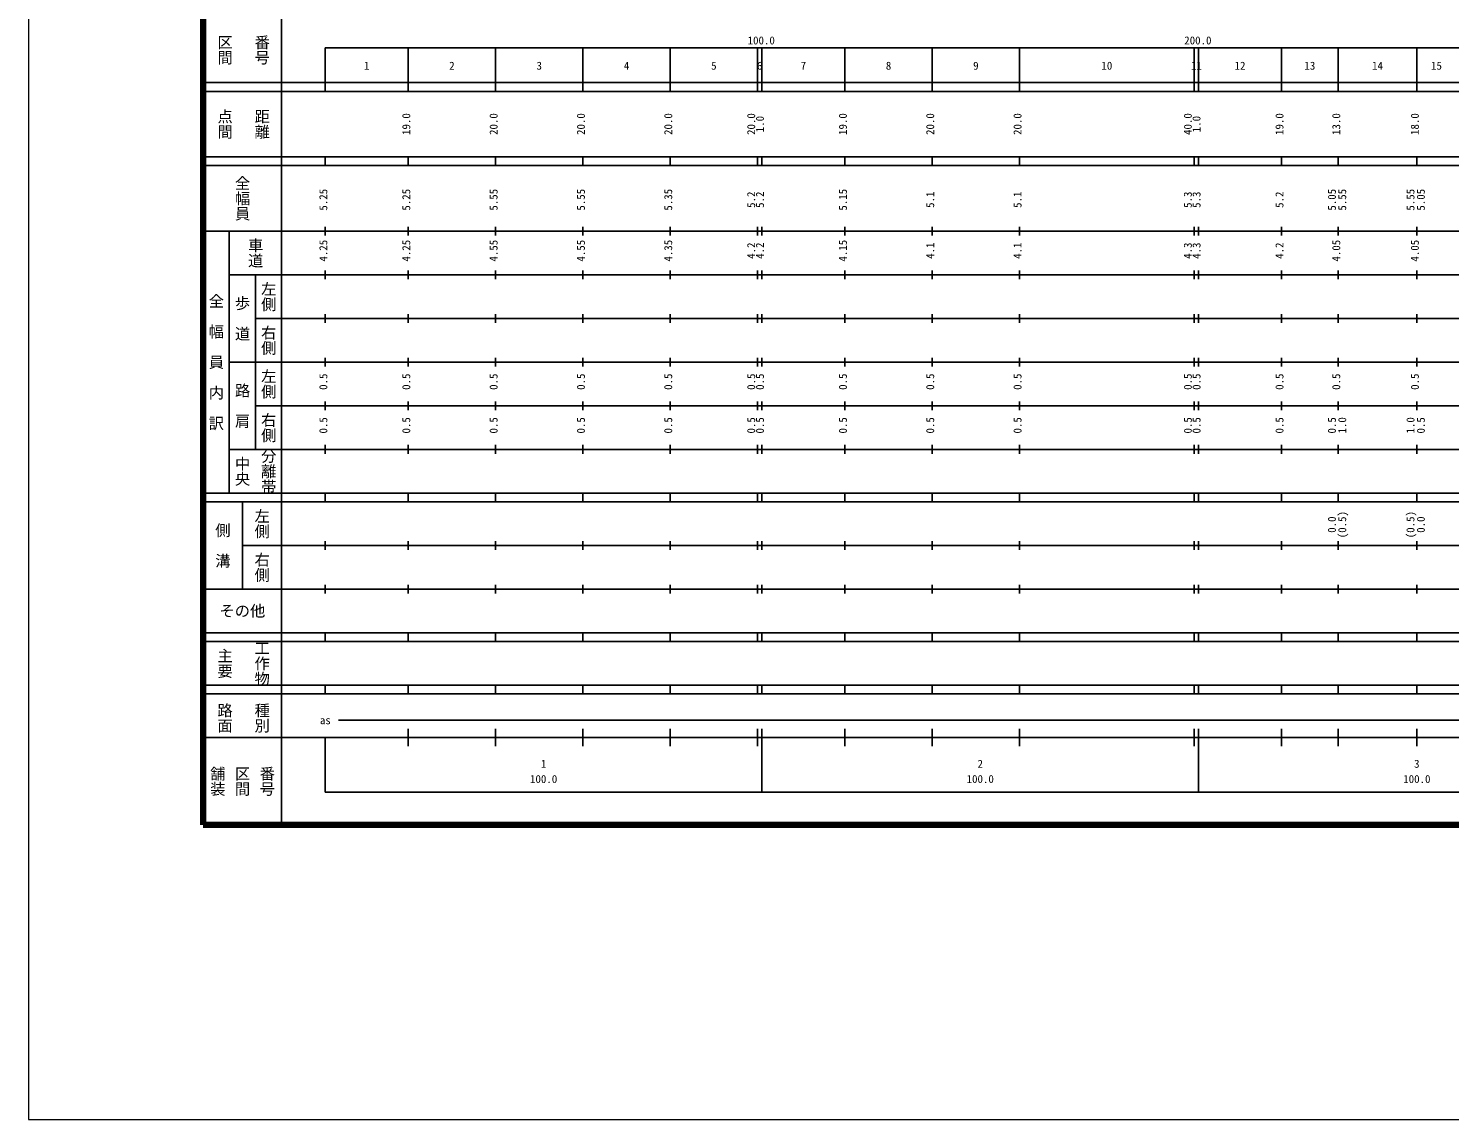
# Model space of a CAD drawing. Units: millimetres on the paper, enlarged 1000 times. Extents: x 0 to 700000, y -47500 to 447500.
# Drawn here: x 0 to 325496, y -47500 to 202409 of the extents above; entities that cross this region are included whole.
import ezdxf
from ezdxf.enums import TextEntityAlignment as Align

# ---------------------------------------------------------------- set-up
doc = ezdxf.new("R2010")
doc.units = ezdxf.units.MM
doc.header["$LTSCALE"] = 1000
doc.layers.add('作業レイヤ1', color=7, linetype='Continuous', lineweight=13)
doc.layers.add('作業ﾚｲﾔ1', color=7, linetype='Continuous', lineweight=25)
doc.styles.add('@ＭＳ ゴシック', font='')
doc.styles.add('ＭＳ ゴシック', font='')
doc.styles.get('@ＭＳ ゴシック').set_extended_font_data('@MS Gothic')
doc.styles.get('ＭＳ ゴシック').set_extended_font_data('MS Gothic')

msp = doc.modelspace()

# ---------------------------------------------------------------- linework, layer by layer
at = {"layer": '作業レイヤ1'}
msp.add_lwpolyline([(0, -47500), (700000, -47500), (700000, 447500), (0, 447500)], close=True, dxfattribs=at)
at = {"layer": '作業ﾚｲﾔ1', "lineweight": 140}
for p, q in [((40000, 380000), (40000, 20000)), ((40000, 20000), (680000, 20000))]:
    msp.add_line(p, q, dxfattribs=at)
at = {"layer": '作業ﾚｲﾔ1'}
for p, q in [((58000, 370000), (58000, 20000)), ((68000, 198000), (579000, 198000)), ((68000, 198000), (68000, 188000)), ((87000, 188000), (87000, 198000)), ((107000, 188000), (107000, 198000)), ((127000, 188000), (127000, 198000)), ((147000, 188000), (147000, 198000)), ((167000, 188000), (167000, 198000)), ((168000, 188000), (168000, 198000)), ((187000, 188000), (187000, 198000)), ((207000, 188000), (207000, 198000)), ((227000, 188000), (227000, 198000)), ((267000, 188000), (267000, 198000)), ((268000, 188000), (268000, 198000)), ((287000, 188000), (287000, 198000)), ((300000, 188000), (300000, 198000)), ((318000, 188000), (318000, 198000)), ((40000, 190000), (579000, 190000)), ((40000, 188000), (579000, 188000)), ((40000, 173000), (579000, 173000)), ((68000, 171000), (68000, 173000)), ((87000, 171000), (87000, 173000)), ((107000, 171000), (107000, 173000)), ((127000, 171000), (127000, 173000)), ((147000, 171000), (147000, 173000)), ((167000, 171000), (167000, 173000)), ((168000, 171000), (168000, 173000)), ((187000, 171000), (187000, 173000)), ((207000, 171000), (207000, 173000)), ((227000, 171000), (227000, 173000)), ((267000, 171000), (267000, 173000)), ((268000, 171000), (268000, 173000)), ((287000, 171000), (287000, 173000)), ((300000, 171000), (300000, 173000)), ((318000, 171000), (318000, 173000)), ((40000, 171000), (579000, 171000)), ((68000, 155000), (68000, 157000)), ((87000, 155000), (87000, 157000)), ((107000, 155000), (107000, 157000)), ((127000, 155000), (127000, 157000)), ((147000, 155000), (147000, 157000)), ((167000, 155000), (167000, 157000)), ((168000, 155000), (168000, 157000)), ((187000, 155000), (187000, 157000)), ((207000, 155000), (207000, 157000)), ((227000, 155000), (227000, 157000)), ((267000, 155000), (267000, 157000)), ((268000, 155000), (268000, 157000)), ((287000, 155000), (287000, 157000)), ((300000, 155000), (300000, 157000)), ((318000, 155000), (318000, 157000)), ((40000, 156000), (579000, 156000)), ((46000, 96000), (46000, 156000)), ((68000, 145000), (68000, 147000)), ((87000, 145000), (87000, 147000)), ((107000, 145000), (107000, 147000)), ((127000, 145000), (127000, 147000)), ((147000, 145000), (147000, 147000)), ((167000, 145000), (167000, 147000)), ((168000, 145000), (168000, 147000)), ((187000, 145000), (187000, 147000)), ((207000, 145000), (207000, 147000)), ((227000, 145000), (227000, 147000)), ((267000, 145000), (267000, 147000)), ((268000, 145000), (268000, 147000)), ((287000, 145000), (287000, 147000)), ((300000, 145000), (300000, 147000)), ((318000, 145000), (318000, 147000)), ((46000, 146000), (579000, 146000)), ((52000, 146000), (52000, 106000)), ((68000, 135000), (68000, 137000)), ((87000, 135000), (87000, 137000)), ((107000, 135000), (107000, 137000)), ((127000, 135000), (127000, 137000)), ((147000, 135000), (147000, 137000)), ((167000, 135000), (167000, 137000)), ((168000, 135000), (168000, 137000)), ((187000, 135000), (187000, 137000)), ((207000, 135000), (207000, 137000)), ((227000, 135000), (227000, 137000)), ((267000, 135000), (267000, 137000)), ((268000, 135000), (268000, 137000)), ((287000, 135000), (287000, 137000)), ((300000, 135000), (300000, 137000)), ((318000, 135000), (318000, 137000)), ((52000, 136000), (579000, 136000)), ((68000, 125000), (68000, 127000)), ((87000, 125000), (87000, 127000)), ((107000, 125000), (107000, 127000)), ((127000, 125000), (127000, 127000)), ((147000, 125000), (147000, 127000)), ((167000, 125000), (167000, 127000)), ((168000, 125000), (168000, 127000)), ((187000, 125000), (187000, 127000)), ((207000, 125000), (207000, 127000)), ((227000, 125000), (227000, 127000)), ((267000, 125000), (267000, 127000)), ((268000, 125000), (268000, 127000)), ((287000, 125000), (287000, 127000)), ((300000, 125000), (300000, 127000)), ((318000, 125000), (318000, 127000)), ((46000, 126000), (579000, 126000)), ((52000, 116000), (579000, 116000)), ((68000, 115000), (68000, 117000)), ((87000, 115000), (87000, 117000)), ((107000, 115000), (107000, 117000)), ((127000, 115000), (127000, 117000)), ((147000, 115000), (147000, 117000)), ((167000, 115000), (167000, 117000)), ((168000, 115000), (168000, 117000)), ((187000, 115000), (187000, 117000)), ((207000, 115000), (207000, 117000)), ((227000, 115000), (227000, 117000)), ((267000, 115000), (267000, 117000)), ((268000, 115000), (268000, 117000)), ((287000, 115000), (287000, 117000)), ((300000, 115000), (300000, 117000)), ((318000, 115000), (318000, 117000)), ((46000, 106000), (579000, 106000)), ((68000, 105000), (68000, 107000)), ((87000, 105000), (87000, 107000)), ((107000, 105000), (107000, 107000)), ((127000, 105000), (127000, 107000)), ((147000, 105000), (147000, 107000)), ((167000, 105000), (167000, 107000)), ((168000, 105000), (168000, 107000)), ((187000, 105000), (187000, 107000)), ((207000, 105000), (207000, 107000)), ((227000, 105000), (227000, 107000)), ((267000, 105000), (267000, 107000)), ((268000, 105000), (268000, 107000)), ((287000, 105000), (287000, 107000)), ((300000, 105000), (300000, 107000)), ((318000, 105000), (318000, 107000)), ((40000, 96000), (579000, 96000)), ((68000, 94000), (68000, 96000)), ((87000, 94000), (87000, 96000)), ((107000, 94000), (107000, 96000)), ((127000, 94000), (127000, 96000)), ((147000, 94000), (147000, 96000)), ((167000, 94000), (167000, 96000)), ((168000, 94000), (168000, 96000)), ((187000, 94000), (187000, 96000)), ((207000, 94000), (207000, 96000)), ((227000, 94000), (227000, 96000)), ((267000, 94000), (267000, 96000)), ((268000, 94000), (268000, 96000)), ((287000, 94000), (287000, 96000)), ((300000, 94000), (300000, 96000)), ((318000, 94000), (318000, 96000)), ((40000, 94000), (579000, 94000)), ((49000, 94000), (49000, 74000)), ((68000, 83000), (68000, 85000)), ((87000, 83000), (87000, 85000)), ((107000, 83000), (107000, 85000)), ((127000, 83000), (127000, 85000)), ((147000, 83000), (147000, 85000)), ((167000, 83000), (167000, 85000)), ((168000, 83000), (168000, 85000)), ((187000, 83000), (187000, 85000)), ((207000, 83000), (207000, 85000)), ((227000, 83000), (227000, 85000)), ((267000, 83000), (267000, 85000)), ((268000, 83000), (268000, 85000)), ((287000, 83000), (287000, 85000)), ((300000, 83000), (300000, 85000)), ((318000, 83000), (318000, 85000)), ((49000, 84000), (579000, 84000)), ((68000, 73000), (68000, 75000)), ((87000, 73000), (87000, 75000)), ((107000, 73000), (107000, 75000)), ((127000, 73000), (127000, 75000)), ((147000, 73000), (147000, 75000)), ((167000, 73000), (167000, 75000)), ((168000, 73000), (168000, 75000)), ((187000, 73000), (187000, 75000)), ((207000, 73000), (207000, 75000)), ((227000, 73000), (227000, 75000)), ((267000, 73000), (267000, 75000)), ((268000, 73000), (268000, 75000)), ((287000, 73000), (287000, 75000)), ((300000, 73000), (300000, 75000)), ((318000, 73000), (318000, 75000)), ((40000, 74000), (579000, 74000)), ((40000, 64000), (579000, 64000)), ((40000, 62000), (579000, 62000)), ((68000, 62000), (68000, 64000)), ((87000, 62000), (87000, 64000)), ((107000, 62000), (107000, 64000)), ((127000, 62000), (127000, 64000)), ((147000, 62000), (147000, 64000)), ((167000, 62000), (167000, 64000)), ((168000, 62000), (168000, 64000)), ((187000, 62000), (187000, 64000)), ((207000, 62000), (207000, 64000)), ((227000, 62000), (227000, 64000)), ((267000, 62000), (267000, 64000)), ((268000, 62000), (268000, 64000)), ((287000, 62000), (287000, 64000)), ((300000, 62000), (300000, 64000)), ((318000, 62000), (318000, 64000)), ((40000, 52000), (579000, 52000)), ((40000, 50000), (579000, 50000)), ((68000, 50000), (68000, 52000)), ((87000, 50000), (87000, 52000)), ((107000, 50000), (107000, 52000)), ((127000, 50000), (127000, 52000)), ((147000, 50000), (147000, 52000)), ((167000, 50000), (167000, 52000)), ((168000, 50000), (168000, 52000)), ((187000, 50000), (187000, 52000)), ((207000, 50000), (207000, 52000)), ((227000, 50000), (227000, 52000)), ((267000, 50000), (267000, 52000)), ((268000, 50000), (268000, 52000)), ((287000, 50000), (287000, 52000)), ((300000, 50000), (300000, 52000)), ((318000, 50000), (318000, 52000)), ((71000, 44000), (549000, 44000)), ((40000, 40000), (579000, 40000)), ((68000, 40000), (68000, 27500)), ((87000, 38000), (87000, 42000)), ((107000, 38000), (107000, 42000)), ((127000, 38000), (127000, 42000)), ((147000, 38000), (147000, 42000)), ((167000, 38000), (167000, 42000)), ((168000, 27500), (168000, 42000)), ((187000, 38000), (187000, 42000)), ((207000, 38000), (207000, 42000)), ((227000, 38000), (227000, 42000)), ((267000, 38000), (267000, 42000)), ((268000, 27500), (268000, 42000)), ((287000, 38000), (287000, 42000)), ((300000, 38000), (300000, 42000)), ((318000, 38000), (318000, 42000)), ((68000, 27500), (579000, 27500))]:
    msp.add_line(p, q, dxfattribs=at)

# ---------------------------------------------------------------- texts
at = {"layer": '作業ﾚｲﾔ1', "style": '@ＭＳ ゴシック'}
for s, p in [('区間', (45000, 197500)), ('番号', (53500, 197500)), ('点間', (45000, 180500)), ('距離', (53500, 180500)), ('全幅員', (49000, 163500)), ('車道', (52000, 151000)), ('左側', (55000, 141000)), ('全\u3000幅\u3000員\u3000内\u3000訳', (43000, 126000)), ('歩\u3000道', (49000, 136000)), ('右側', (55000, 131000)), ('左側', (55000, 121000)), ('路\u3000肩', (49000, 116000)), ('右側', (55000, 111000)), ('中央', (49000, 101000)), ('分離帯', (55000, 101000)), ('左側', (53500, 89000)), ('側\u3000溝', (44500, 84000)), ('右側', (53500, 79000)), ('主要', (45000, 57000)), ('工作物', (53500, 57000)), ('路面', (45000, 44500)), ('種別', (53500, 44500)), ('舗装', (43333, 30000)), ('区間', (49000, 30000)), ('番号', (54667, 30000))]:
    msp.add_text(s, height=2566, rotation=270, dxfattribs=at).set_placement(p, align=Align.MIDDLE_CENTER)
at = {"layer": '作業ﾚｲﾔ1', "style": 'ＭＳ ゴシック'}
for s, p in [('100.0', (167844, 198195)), ('200.0', (267844, 198195)), ('1', (77500, 192405)), ('2', (97000, 192405)), ('3', (117000, 192405)), ('4', (137000, 192405)), ('5', (157000, 192405)), ('6', (167500, 192405)), ('7', (177500, 192405)), ('8', (197000, 192405)), ('9', (217000, 192405)), ('10', (247000, 192405)), ('11', (267500, 192405)), ('12', (277500, 192405)), ('13', (293500, 192405)), ('14', (309000, 192405)), ('15', (322500, 192405)), ('as', (68000, 42500)), ('1', (118000, 32523)), ('2', (218000, 32523)), ('3', (318000, 32523)), ('100.0', (118000, 29033)), ('100.0', (218000, 29033)), ('100.0', (318000, 29033))]:
    msp.add_text(s, height=1833, dxfattribs=at).set_placement(p, align=Align.BOTTOM_CENTER)
for s, p in [('19.0', (88000, 180500)), ('20.0', (108000, 180500)), ('20.0', (128000, 180500)), ('20.0', (148000, 180500)), ('20.0', (167000, 180500)), ('19.0', (188000, 180500)), ('20.0', (208000, 180500)), ('20.0', (228000, 180500)), ('40.0', (267000, 180500)), ('19.0', (288000, 180500)), ('13.0', (301000, 180500)), ('18.0', (319000, 180500)), ('1.0', (169000, 180500)), ('1.0', (269000, 180500)), ('5.25', (69000, 163174)), ('5.25', (88000, 163174)), ('5.55', (108000, 163174)), ('5.55', (128000, 163174)), ('5.35', (148000, 163174)), ('5.2', (167000, 163174)), ('5.2', (169000, 163174)), ('5.15', (188000, 163174)), ('5.1', (208000, 163174)), ('5.1', (228000, 163174)), ('5.3', (267000, 163174)), ('5.3', (269000, 163174)), ('5.2', (288000, 163174)), ('5.05', (300000, 163174)), ('5.55', (302370, 163174)), ('5.55', (318000, 163174)), ('5.05', (320370, 163174)), ('4.25', (69000, 151500)), ('4.25', (88000, 151500)), ('4.55', (108000, 151500)), ('4.55', (128000, 151500)), ('4.35', (148000, 151500)), ('4.2', (167000, 151500)), ('4.2', (169000, 151500)), ('4.15', (188000, 151500)), ('4.1', (208000, 151500)), ('4.1', (228000, 151500)), ('4.3', (267000, 151500)), ('4.3', (269000, 151500)), ('4.2', (288000, 151500)), ('4.05', (301000, 151500)), ('4.05', (319000, 151500)), ('0.5', (69000, 121500)), ('0.5', (88000, 121500)), ('0.5', (108000, 121500)), ('0.5', (128000, 121500)), ('0.5', (148000, 121500)), ('0.5', (167000, 121500)), ('0.5', (169000, 121500)), ('0.5', (188000, 121500)), ('0.5', (208000, 121500)), ('0.5', (228000, 121500)), ('0.5', (267000, 121500)), ('0.5', (269000, 121500)), ('0.5', (288000, 121500)), ('0.5', (301000, 121500)), ('0.5', (319000, 121500)), ('0.5', (69000, 111500)), ('0.5', (88000, 111500)), ('0.5', (108000, 111500)), ('0.5', (128000, 111500)), ('0.5', (148000, 111500)), ('0.5', (167000, 111500)), ('0.5', (169000, 111500)), ('0.5', (188000, 111500)), ('0.5', (208000, 111500)), ('0.5', (228000, 111500)), ('0.5', (267000, 111500)), ('0.5', (269000, 111500)), ('0.5', (288000, 111500)), ('0.5', (300000, 111500)), ('1.0', (302370, 111500)), ('1.0', (318000, 111500)), ('0.5', (320370, 111500)), ('(0.5)', (302370, 88764)), ('(0.5)', (318000, 88764)), ('0.0', (300000, 88764)), ('0.0', (320370, 88764))]:
    msp.add_text(s, height=1833, rotation=90, dxfattribs=at).set_placement(p, align=Align.BOTTOM_CENTER)
msp.add_text('その他', height=2566, dxfattribs=at).set_placement((49000, 69000), align=Align.MIDDLE_CENTER)

doc.saveas('drawing.dxf')
